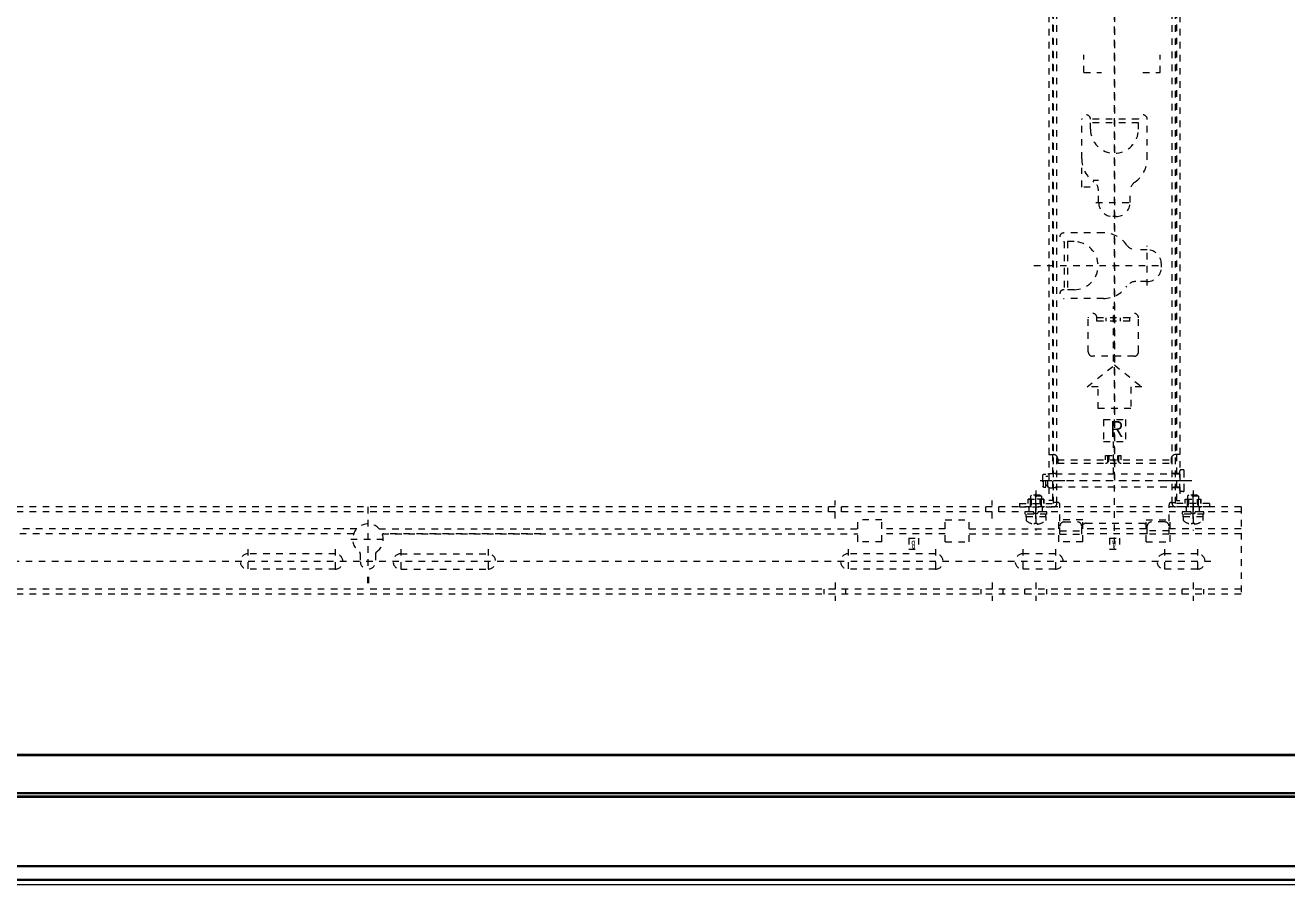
# Model space of a CAD drawing. Units: millimetres, scale not verified. Extents: x -63 to 62, y -56 to 57.
# Drawn here: x -28.3 to -9.03, y 1.21 to 14.33 of the extents above; entities that cross this region are included whole.
import ezdxf
from ezdxf.enums import TextEntityAlignment as Align

# ---------------------------------------------------------------- set-up
doc = ezdxf.new("R2010")
doc.units = ezdxf.units.MM
doc.header["$LTSCALE"] = 0.125
doc.header["$PDMODE"] = 32
doc.header["$PDSIZE"] = 0.0625
doc.linetypes.add('USER5', pattern=[1.4, 0.7, -0.7])
doc.layers.add('0-5_GAIKEI', color=1, linetype='USER5', lineweight=18)
doc.styles.add('ＭＳ ゴシック', font='')
doc.styles.get('ＭＳ ゴシック').set_extended_font_data('MS Gothic')

msp = doc.modelspace()

# ---------------------------------------------------------------- linework, layer by layer
at = {"layer": '0-5_GAIKEI'}
for p, q in [((-11.6622, 6.4133), (-11.6622, 23.5161)), ((-11.6622, 23.0859), (-11.6622, 7.2611)), ((-12.6622, 22.88), (-12.6622, 7.08)), ((-12.6089, 22.7433), (-12.6089, 7.78)), ((-12.5955, 7.0333), (-12.5955, 22.8267)), ((-12.5422, 7.0333), (-12.5422, 22.8267)), ((-10.7822, 7.0333), (-10.7822, 22.8267)), ((-10.7289, 7.0333), (-10.7289, 22.8267)), ((-10.7155, 22.7433), (-10.7155, 7.78)), ((-10.6622, 22.88), (-10.6622, 7.08)), ((-12.1289, 13.6133), (-12.1289, 13.88)), ((-10.9622, 13.6133), (-10.9622, 13.88)), ((-12.1289, 13.6133), (-11.8622, 13.6133)), ((-11.2289, 13.6133), (-10.9622, 13.6133)), ((-12.1622, 12.2967), (-12.1622, 12.9)), ((-11.2955, 12.9), (-12.0289, 12.9)), ((-12.0289, 12.7467), (-12.0289, 12.9)), ((-11.2955, 12.8467), (-12.0289, 12.8467)), ((-11.2955, 12.7467), (-11.2955, 12.9)), ((-11.1622, 12.2967), (-11.1622, 12.9)), ((-12.1622, 11.8633), (-12.1622, 12.1574)), ((-11.9879, 11.9701), (-11.9039, 11.9701)), ((-12.0313, 11.8633), (-12.1622, 11.8633)), ((-11.9039, 11.63), (-11.9039, 11.8035)), ((-11.4205, 11.63), (-11.4205, 11.8035)), ((-11.9447, 11.63), (-11.3905, 11.63)), ((-11.9447, 11.63), (-11.3905, 11.63)), ((-11.6372, 11.4133), (-11.6872, 11.4133)), ((-11.8289, 11.1633), (-12.4322, 11.1633)), ((-12.4322, 11.03), (-12.4322, 10.2967)), ((-12.2789, 11.03), (-12.4322, 11.03)), ((-12.3789, 11.03), (-12.3789, 10.2967)), ((-11.1622, 10.905), (-11.3356, 10.905)), ((-11.1622, 10.3583), (-11.1622, 10.9662)), ((-12.8921, 10.6633), (-10.9097, 10.6633)), ((-10.9455, 10.6383), (-10.9455, 10.6883)), ((-11.1622, 10.4217), (-11.3356, 10.4217)), ((-12.2789, 10.2967), (-12.4322, 10.2967)), ((-11.8289, 10.1633), (-12.4322, 10.1633)), ((-11.6789, 9.2018), (-11.6789, 10.0395)), ((-12.0622, 9.3467), (-12.0622, 9.8667)), ((-11.4289, 9.8667), (-11.9289, 9.8667)), ((-11.9289, 9.8133), (-11.9289, 9.8667)), ((-11.7872, 9.8133), (-11.7872, 9.8667)), ((-11.5705, 9.8133), (-11.5705, 9.8667)), ((-11.4289, 9.8133), (-11.4289, 9.8667)), ((-11.2955, 9.3467), (-11.2955, 9.8667)), ((-11.4289, 9.8133), (-11.9289, 9.8133)), ((-11.3622, 9.28), (-11.9955, 9.28)), ((-11.4122, 8.8133), (-11.4122, 8.48)), ((-11.2455, 8.8133), (-11.4122, 8.8133)), ((-11.4122, 8.48), (-11.9122, 8.48)), ((-11.8289, 8.3133), (-11.4955, 8.3133)), ((-11.4955, 8.3133), (-11.4955, 7.98)), ((-11.6789, 7.4792), (-11.6789, 8.0442)), ((-12.6622, 7.78), (-12.5955, 7.78)), ((-12.6089, 7.78), (-12.6089, 7.08)), ((-12.5289, 7.7133), (-12.5289, 7.6467)), ((-11.7989, 7.7667), (-11.5589, 7.7667)), ((-11.7989, 7.7), (-11.7989, 7.7667)), ((-11.7622, 7.6613), (-11.7622, 7.7667)), ((-11.7455, 7.7), (-11.7455, 7.7667)), ((-11.6122, 7.7), (-11.6122, 7.7667)), ((-11.5955, 7.6613), (-11.5955, 7.7667)), ((-11.5589, 7.7), (-11.5589, 7.7667)), ((-10.7955, 7.7133), (-10.7955, 7.6467)), ((-10.6622, 7.78), (-10.7289, 7.78)), ((-10.7155, 7.78), (-10.7155, 7.08)), ((-12.5289, 7.7), (-10.7955, 7.7)), ((-12.5289, 7.6467), (-10.7955, 7.6467)), ((-10.6622, 7.23), (-10.6622, 7.53)), ((-10.6122, 7.5467), (-10.6455, 7.5467)), ((-10.5955, 7.23), (-10.5955, 7.53)), ((-10.4955, 7.38), (-12.8337, 7.38)), ((-10.4806, 7.38), (-12.7996, 7.38)), ((-12.7455, 7.48), (-12.7622, 7.4633)), ((-12.7622, 7.4633), (-12.7622, 7.2967)), ((-12.7455, 7.28), (-12.7455, 7.48)), ((-12.7455, 7.48), (-12.7122, 7.48)), ((-12.7122, 7.28), (-12.7122, 7.48)), ((-12.7122, 7.4467), (-12.6789, 7.4467)), ((-12.6789, 7.28), (-12.6789, 7.48)), ((-10.6622, 7.48), (-12.6789, 7.48)), ((-12.4207, 7.38), (-12.6758, 7.38)), ((-12.6622, 7.4883), (-12.6089, 7.4883)), ((-12.5422, 7.4883), (-12.5955, 7.4883)), ((-10.5834, 7.38), (-10.901, 7.38)), ((-10.7289, 7.4883), (-10.7822, 7.4883)), ((-10.6622, 7.4883), (-10.7155, 7.4883)), ((-12.9278, 7.16), (-12.9455, 7.1422)), ((-12.9455, 7.1422), (-12.9455, 7.1)), ((-12.7966, 7.16), (-12.9278, 7.16)), ((-12.8622, 7.2318), (-12.8622, 6.6209)), ((-12.8622, 6.88), (-12.8622, 7.2)), ((-12.7789, 7.1422), (-12.7789, 7.1)), ((-12.7455, 7.28), (-12.7622, 7.2967)), ((-12.7455, 7.28), (-12.7122, 7.28)), ((-12.7122, 7.3133), (-12.6789, 7.3133)), ((-10.6622, 7.28), (-12.6789, 7.28)), ((-12.6622, 7.2717), (-12.6089, 7.2717)), ((-12.5422, 7.2717), (-12.5955, 7.2717)), ((-10.7289, 7.2717), (-10.7822, 7.2717)), ((-10.6622, 7.2717), (-10.7155, 7.2717)), ((-10.6122, 7.2133), (-10.6455, 7.2133)), ((-10.5278, 7.16), (-10.5455, 7.1422)), ((-10.5455, 7.1422), (-10.5455, 7.1)), ((-10.3966, 7.16), (-10.5278, 7.16)), ((-10.4622, 7.2318), (-10.4622, 6.6209)), ((-10.4622, 6.88), (-10.4622, 7.2)), ((-10.3789, 7.1422), (-10.3789, 7.1)), ((-9.7289, 6.98), (-36.3955, 6.98)), ((-23.0622, 6.98), (-23.0622, 5.9922)), ((-16.0289, 6.9033), (-16.0289, 6.98)), ((-15.9289, 6.8033), (-15.9289, 7.08)), ((-15.8289, 6.9033), (-15.8289, 6.98)), ((-13.6289, 6.9033), (-13.6289, 6.98)), ((-13.5289, 6.8033), (-13.5289, 7.08)), ((-13.4289, 6.9033), (-13.4289, 6.98)), ((-13.1122, 7.0333), (-12.5955, 7.0333)), ((-13.1122, 7.0333), (-13.1122, 6.98)), ((-13.1122, 6.98), (-12.5955, 6.98)), ((-12.9822, 7.0333), (-12.9822, 7.1)), ((-12.9822, 7.1), (-12.7422, 7.1)), ((-12.7422, 7.1), (-12.9822, 7.1)), ((-12.9822, 7.0333), (-12.9822, 7.1)), ((-12.9622, 6.9033), (-12.9622, 6.98)), ((-12.9455, 6.9946), (-12.9455, 7.1)), ((-12.9289, 7.0333), (-12.9289, 7.1)), ((-12.8622, 6.8033), (-12.8622, 7.08)), ((-12.7955, 7.0333), (-12.7955, 7.1)), ((-12.7789, 6.9946), (-12.7789, 7.1)), ((-12.7622, 6.9033), (-12.7622, 6.98)), ((-12.7422, 7.1), (-12.7422, 7.0333)), ((-12.7422, 7.0333), (-12.7422, 7.1)), ((-12.6089, 7.08), (-12.6622, 7.08)), ((-12.5422, 7.0467), (-12.5955, 7.0467)), ((-12.5289, 7.0467), (-12.5422, 7.0467)), ((-12.4955, 6.5633), (-12.4955, 7.0133)), ((-10.8289, 6.5633), (-10.8289, 7.0133)), ((-10.7955, 7.0467), (-10.7822, 7.0467)), ((-10.7822, 7.0467), (-10.7289, 7.0467)), ((-10.2122, 7.0333), (-10.7289, 7.0333)), ((-10.2122, 6.98), (-10.7289, 6.98)), ((-10.7155, 7.08), (-10.6622, 7.08)), ((-10.5822, 7.0333), (-10.5822, 7.1)), ((-10.5822, 7.1), (-10.3422, 7.1)), ((-10.5622, 6.9033), (-10.5622, 6.98)), ((-10.5455, 6.9946), (-10.5455, 7.1)), ((-10.5289, 7.0333), (-10.5289, 7.1)), ((-10.4622, 6.8033), (-10.4622, 7.08)), ((-10.3955, 7.0333), (-10.3955, 7.1)), ((-10.3789, 6.9946), (-10.3789, 7.1)), ((-10.3622, 6.9033), (-10.3622, 6.98)), ((-10.3422, 7.1), (-10.3422, 7.0333)), ((-10.3422, 7.0333), (-10.3422, 7.1)), ((-10.2122, 7.0333), (-10.2122, 6.98)), ((-9.7289, 6.98), (-9.7289, 5.6467)), ((-9.7289, 6.9033), (-36.3955, 6.9033)), ((-15.2122, 6.78), (-15.5789, 6.78)), ((-15.2122, 6.4467), (-15.2122, 6.78)), ((-13.8789, 6.4467), (-13.8789, 6.78)), ((-13.0289, 6.9033), (-13.0289, 6.87)), ((-12.6955, 6.9033), (-13.0289, 6.9033)), ((-12.6955, 6.87), (-13.0289, 6.87)), ((-13.0155, 6.87), (-13.0155, 6.8267)), ((-12.7089, 6.8267), (-13.0155, 6.8267)), ((-13.0122, 6.8267), (-13.0122, 6.7717)), ((-12.7122, 6.8267), (-12.7122, 6.7717)), ((-12.7089, 6.8267), (-12.7089, 6.87)), ((-12.6955, 6.87), (-12.6955, 6.9033)), ((-12.5122, 6.4467), (-12.5122, 6.78)), ((-12.4289, 6.75), (-12.2289, 6.75)), ((-11.1789, 6.78), (-10.8122, 6.78)), ((-11.1789, 6.4467), (-11.1789, 6.78)), ((-10.8955, 6.75), (-11.0955, 6.75)), ((-10.6289, 6.9033), (-10.6289, 6.87)), ((-10.2955, 6.9033), (-10.6289, 6.9033)), ((-10.2955, 6.87), (-10.6289, 6.87)), ((-10.6155, 6.87), (-10.6155, 6.8267)), ((-10.3089, 6.8267), (-10.6155, 6.8267)), ((-10.6122, 6.8267), (-10.6122, 6.7717)), ((-10.3122, 6.8267), (-10.3122, 6.7717)), ((-10.3089, 6.8267), (-10.3089, 6.87)), ((-10.2955, 6.87), (-10.2955, 6.9033)), ((-23.232, 6.6467), (-30.5455, 6.6467)), ((-23.2801, 6.57), (-30.5455, 6.57)), ((-22.8924, 6.6467), (-15.5789, 6.6467)), ((-22.8443, 6.57), (-15.5789, 6.57)), ((-20.4219, 6.57), (-22.8289, 6.57)), ((-14.2455, 6.6467), (-15.2122, 6.6467)), ((-14.2455, 6.57), (-15.2122, 6.57)), ((-13.8789, 6.6467), (-12.5122, 6.6467)), ((-13.8789, 6.57), (-12.5122, 6.57)), ((-12.8422, 6.7175), (-12.8422, 6.7309)), ((-12.4955, 6.6167), (-12.1622, 6.6167)), ((-12.4955, 6.5633), (-12.1622, 6.5633)), ((-12.1622, 6.5633), (-12.1622, 6.6833)), ((-11.1789, 6.6467), (-12.1455, 6.6467)), ((-11.1789, 6.57), (-12.1455, 6.57)), ((-12.0955, 6.73), (-11.2289, 6.73)), ((-11.1622, 6.5633), (-11.1622, 6.6833)), ((-10.8289, 6.6167), (-11.1622, 6.6167)), ((-10.8289, 6.5633), (-11.1622, 6.5633)), ((-9.7289, 6.6467), (-10.8122, 6.6467)), ((-9.7289, 6.57), (-10.8122, 6.57)), ((-10.4422, 6.7175), (-10.4422, 6.7309)), ((-23.3248, 6.4867), (-22.7972, 6.4867)), ((-14.8039, 6.5033), (-14.8039, 6.3367)), ((-14.8039, 6.5033), (-14.6539, 6.5033)), ((-14.6539, 6.5033), (-14.6539, 6.3367)), ((-14.2455, 6.4467), (-13.8789, 6.4467)), ((-12.1455, 6.4467), (-12.5122, 6.4467)), ((-24.8955, 6.3357), (-24.8955, 5.9629)), ((-23.5622, 6.2633), (-24.8955, 6.2633)), ((-23.5622, 6.3357), (-23.5622, 5.9629)), ((-23.1789, 6.2662), (-23.1789, 6.1467)), ((-22.9455, 6.2662), (-22.9455, 6.1467)), ((-22.5622, 6.3357), (-22.5622, 5.9629)), ((-22.5622, 6.2633), (-21.2289, 6.2633)), ((-21.2289, 6.3357), (-21.2289, 5.9629)), ((-15.7289, 6.3357), (-15.7289, 5.9629)), ((-14.3955, 6.2633), (-15.7289, 6.2633)), ((-14.8039, 6.3367), (-14.6539, 6.3367)), ((-14.3955, 6.3357), (-14.3955, 5.9629)), ((-13.0622, 6.3357), (-13.0622, 5.9629)), ((-12.5622, 6.2633), (-13.0622, 6.2633)), ((-12.5622, 6.3357), (-12.5622, 5.9629)), ((-10.8955, 6.3357), (-10.8955, 5.9629)), ((-10.3955, 6.2633), (-10.8955, 6.2633)), ((-10.3955, 6.3357), (-10.3955, 5.9629)), ((-10.1893, 6.1467), (-35.9844, 6.1467)), ((-23.5622, 6.03), (-24.8955, 6.03)), ((-22.5622, 6.03), (-21.2289, 6.03)), ((-14.3955, 6.03), (-15.7289, 6.03)), ((-12.5622, 6.03), (-13.0622, 6.03)), ((-10.3955, 6.03), (-10.8955, 6.03)), ((-23.0689, 5.9133), (-23.0689, 5.7233)), ((-23.0655, 5.9133), (-23.0655, 5.7233)), ((-23.0622, 5.9133), (-23.0622, 5.7233)), ((-23.0589, 5.9133), (-23.0589, 5.7233)), ((-23.0555, 5.9133), (-23.0555, 5.7233)), ((-15.9289, 5.8233), (-15.9289, 5.5467)), ((-13.5289, 5.8233), (-13.5289, 5.5467)), ((-12.8622, 5.8233), (-12.8622, 5.5467)), ((-10.4622, 5.8233), (-10.4622, 5.5467)), ((-9.7289, 5.7233), (-36.3955, 5.7233)), ((-9.7289, 5.6467), (-36.3955, 5.6467)), ((-16.0955, 5.6467), (-16.0955, 5.7233)), ((-15.7622, 5.6467), (-15.7622, 5.7233)), ((-13.6955, 5.6467), (-13.6955, 5.7233)), ((-13.3622, 5.6467), (-13.3622, 5.7233)), ((-13.0289, 5.6467), (-13.0289, 5.7233)), ((-12.6955, 5.6467), (-12.6955, 5.7233)), ((-10.6289, 5.6467), (-10.6289, 5.7233)), ((-10.2955, 5.6467), (-10.2955, 5.7233))]:
    msp.add_line(p, q, dxfattribs=at)
at = {"layer": '0-5_GAIKEI', "linetype": 'Continuous'}
for p, q in [((0.8378, 3.1967), (-46.9622, 3.1967)), ((-47.5534, 2.5664), (1.429, 2.5664)), ((1.429, 2.5429), (-47.5534, 2.5429)), ((1.3545, 2.6133), (-47.4789, 2.6133)), ((-47.4789, 2.6095), (1.3545, 2.6095)), ((1.3545, 2.5998), (-47.4789, 2.5998)), ((-48.5645, 1.5025), (2.4401, 1.5025)), ((2.4401, 1.4851), (-48.5645, 1.4851)), ((-48.7516, 1.2979), (2.6272, 1.2979)), ((2.6272, 1.2741), (-48.7516, 1.2741))]:
    msp.add_line(p, q, dxfattribs=at)
at = {"layer": '0-5_GAIKEI', "color": 7, "linetype": 'Continuous'}
msp.add_line((2.7045, 1.21), (-48.8289, 1.21), dxfattribs=at)
at = {"layer": '0-5_GAIKEI', "linetype": 'Continuous'}
msp.add_lwpolyline([(0.8378, 30.08), (0.8378, 3.18), (-46.9622, 3.18)], dxfattribs=at)
at = {"layer": '0-5_GAIKEI'}
for points in [[(-11.9122, 8.48), (-11.9122, 8.8133), (-12.0789, 8.8133), (-11.6622, 9.1467), (-11.2455, 8.8133)], [(-11.8289, 8.3133), (-11.8289, 7.98), (-11.4955, 7.98)], [(-12.7966, 7.16), (-12.7789, 7.1422), (-12.9455, 7.1422)], [(-10.3966, 7.16), (-10.3789, 7.1422), (-10.5455, 7.1422)], [(-10.5822, 7.0333), (-10.5822, 7.1), (-10.3422, 7.1)], [(-15.2122, 6.4467), (-15.5789, 6.4467), (-15.5789, 6.78)], [(-14.2455, 6.4467), (-14.2455, 6.78), (-13.8789, 6.78)], [(-12.1455, 6.4467), (-12.1455, 6.78), (-12.5122, 6.78)], [(-11.1789, 6.4467), (-10.8122, 6.4467), (-10.8122, 6.78)], [(-12.8822, 6.7175), (-12.8822, 6.7309), (-12.8422, 6.7309)], [(-10.4822, 6.7175), (-10.4822, 6.7309), (-10.4422, 6.7309)], [(-11.7372, 6.5033), (-11.5872, 6.5033), (-11.5872, 6.3367)], [(-11.7372, 6.5033), (-11.7372, 6.3367), (-11.5872, 6.3367)]]:
    msp.add_lwpolyline(points, dxfattribs=at)
for centre, radius, start, end in [((-12.0955, 12.9), 0.0667, 0, 180), ((-11.2289, 12.9), 0.0667, 0, 180), ((-11.6622, 12.7467), 0.3667, 180, 0), ((-11.7289, 12.2967), 0.4333, 180, 235.28851), ((-11.5955, 12.2967), 0.4333, 304.71149, 0), ((-12.0705, 11.8035), 0.1667, 0, 55.28851), ((-11.2539, 11.8035), 0.1667, 124.71149, 180), ((-11.6872, 11.63), 0.2167, 180, 270), ((-11.6372, 11.63), 0.2167, 270, 0), ((-12.4322, 11.0967), 0.0667, 90, 270), ((-12.2789, 10.6633), 0.3667, 270, 90), ((-11.8289, 10.73), 0.4333, 34.71149, 90), ((-11.3356, 11.0717), 0.1667, 214.71149, 270), ((-11.1622, 10.6883), 0.2167, 0, 90), ((-11.1622, 10.6383), 0.2167, 270, 0), ((-11.3356, 10.255), 0.1667, 90, 145.28851), ((-12.4322, 10.23), 0.0667, 90, 270), ((-11.8289, 10.5967), 0.4333, 270, 325.28851), ((-11.9955, 9.8667), 0.0667, 0, 180), ((-11.3622, 9.8667), 0.0667, 0, 180), ((-11.9955, 9.3467), 0.0667, 180, 270), ((-11.3622, 9.3467), 0.0667, 270, 0), ((-12.5955, 7.7133), 0.0667, 0, 90), ((-10.7289, 7.7133), 0.0667, 90, 180), ((-11.7989, 7.7), 0.0533, 270, 0), ((-11.5589, 7.7), 0.0533, 180, 270), ((-10.6455, 7.53), 0.0167, 90, 180), ((-10.6122, 7.53), 0.0167, 0, 90), ((-10.6455, 7.23), 0.0167, 180, 270), ((-10.6122, 7.23), 0.0167, 270, 0), ((-12.9822, 7.0333), 0.0533, 270, 0), ((-12.7422, 7.0333), 0.0533, 180, 270), ((-12.5955, 7.0333), 0.0533, 270, 0), ((-12.5289, 7.0133), 0.0333, 0, 90), ((-10.7955, 7.0133), 0.0333, 90, 180), ((-10.7289, 7.0333), 0.0533, 180, 270), ((-10.5822, 7.0333), 0.0533, 270, 0), ((-10.3422, 7.0333), 0.0533, 180, 270), ((-12.8622, 6.9487), 0.2321, 229.72739, 265.05554), ((-12.8622, 6.9487), 0.2321, 274.94446, 310.27261), ((-12.4289, 6.6833), 0.0667, 90, 180), ((-12.2289, 6.6833), 0.0667, 0, 90), ((-11.0955, 6.6833), 0.0667, 90, 180), ((-10.8955, 6.6833), 0.0667, 0, 90), ((-10.4622, 6.9487), 0.2321, 229.72739, 265.05554), ((-10.4622, 6.9487), 0.2321, 274.94446, 310.27261), ((-23.0622, 6.4867), 0.2333, 304.22887, 235.77113), ((-12.0955, 6.6633), 0.0667, 90, 180), ((-11.2289, 6.6633), 0.0667, 0, 90), ((-24.8955, 6.1467), 0.1167, 90, 270), ((-23.5622, 6.1467), 0.1167, 270, 90), ((-23.2122, 6.2662), 0.0333, 0, 55.77113), ((-22.9122, 6.2662), 0.0333, 124.22887, 180), ((-22.5622, 6.1467), 0.1167, 90, 270), ((-21.2289, 6.1467), 0.1167, 270, 90), ((-15.7289, 6.1467), 0.1167, 90, 270), ((-14.3955, 6.1467), 0.1167, 270, 90), ((-13.0622, 6.1467), 0.1167, 90, 270), ((-12.5622, 6.1467), 0.1167, 270, 90), ((-10.8955, 6.1467), 0.1167, 90, 270), ((-10.3955, 6.1467), 0.1167, 270, 90), ((-23.0622, 6.1467), 0.1167, 180, 0)]:
    msp.add_arc(centre, radius, start, end, dxfattribs=at)
for p in [(-12.8622, 6.9033), (-10.4622, 6.9033)]:
    msp.add_point(p, dxfattribs=at)

# ---------------------------------------------------------------- texts
at = {"layer": '0-5_GAIKEI', "color": 7, "style": 'ＭＳ ゴシック', "width": 0.85}
msp.add_text('Ｒ', height=0.2444, dxfattribs=at).set_placement((-11.7716, 7.9748), align=Align.BOTTOM_LEFT)
at = {"layer": '0-5_GAIKEI', "color": 7, "style": 'ＭＳ ゴシック', "width": 0.75}
for s, p in [('B', (-14.7026, 6.5006)), ('A', (-11.6359, 6.499))]:
    msp.add_text(s, height=0.1222, rotation=180, dxfattribs=at).set_placement(p, align=Align.BOTTOM_LEFT)

doc.saveas('drawing.dxf')
